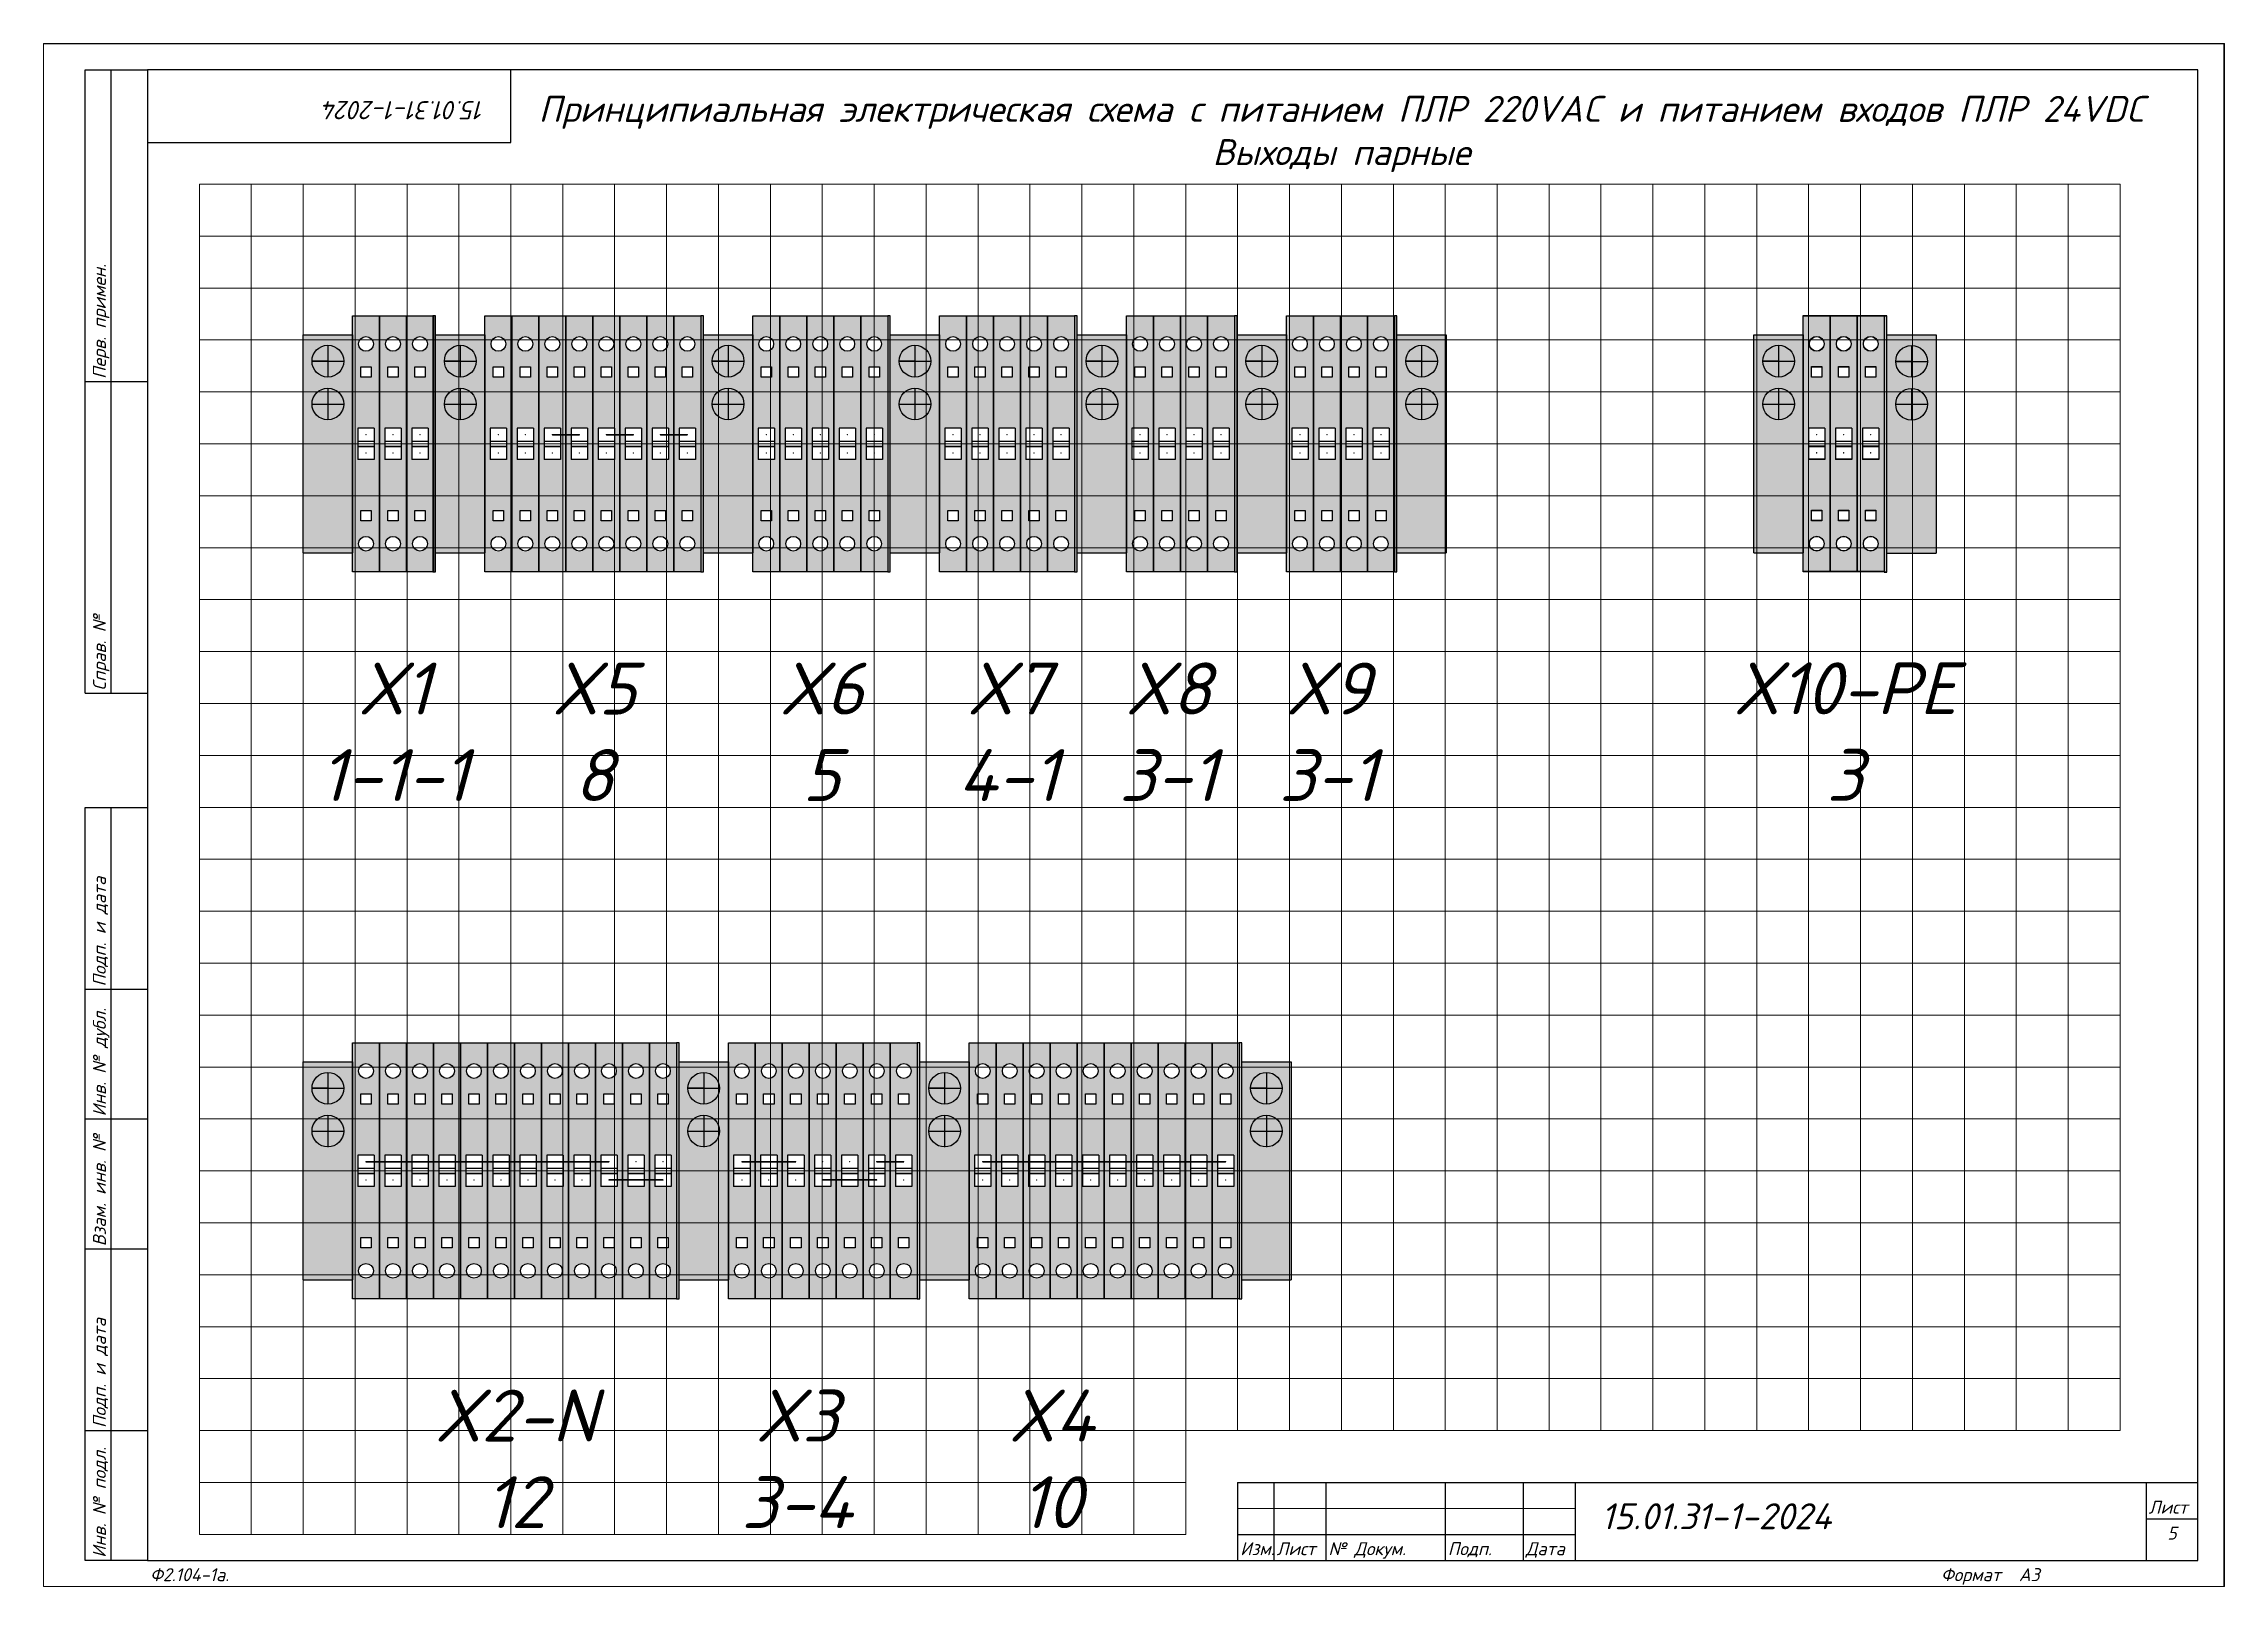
# Paper-space layout 'Эл5 (3)' of a CAD drawing. Header units: millimetres. Extents: x 0 to 420, y 0 to 297.
# The model-space entities are those that its viewports show. They can reach past a viewport. Long polylines and large blocks are cut down to what shows.
import ezdxf
from ezdxf.enums import TextEntityAlignment as Align

# ---------------------------------------------------------------- set-up
doc = ezdxf.new("R2010")
doc.units = ezdxf.units.MM
for name, color, linetype, lineweight in [('4', 4, 'Continuous', 15), ('Основная', 7, 'Continuous', 30), ('Перемычка', 6, 'Continuous', 140)]:
    doc.layers.add(name, color=color, linetype=linetype, lineweight=lineweight)
doc.layers.add('Привязки', color=2, linetype='Continuous', lineweight=0, plot=False, transparency=0.8)
doc.layers.add('размеры', color=3, linetype='Continuous')
doc.layers.add('рамка', color=253, linetype='Continuous', lineweight=5, transparency=0.8)
doc.styles.add('текст', font='isocpeui.ttf')

# ---------------------------------------------------------------- blocks, each defined once
blk = doc.blocks.new('*U110')
for p, q in [((8, 232), (8, 292)), ((8, 292), (20, 292)), ((13, 232), (13, 292)), ((90, 292), (90, 292)), ((90, 292), (90, 292)), ((90, 278), (90, 292)), ((90, 292), (90, 292)), ((90, 292), (90, 292)), ((90, 292), (90, 292)), ((20, 278), (90, 278)), ((8, 232), (20, 232)), ((8, 172), (8, 232)), ((13, 172), (13, 232)), ((8, 172), (20, 172)), ((8, 115), (8, 150)), ((8, 150), (20, 150)), ((13, 115), (13, 150)), ((8, 90), (8, 115)), ((8, 115), (20, 115)), ((13, 90), (13, 115)), ((8, 65), (8, 90)), ((8, 90), (20, 90)), ((13, 65), (13, 90)), ((8, 30), (8, 65)), ((8, 65), (20, 65)), ((13, 30), (13, 65)), ((8, 5), (8, 30)), ((8, 30), (20, 30)), ((13, 5), (13, 30)), ((230, 20), (415, 20)), ((230, 20), (230, 5)), ((237, 20), (237, 5)), ((247, 20), (247, 5)), ((270, 20), (270, 5)), ((285, 20), (285, 5)), ((295, 20), (295, 5)), ((405, 20), (405, 5)), ((415, 20), (415, 20)), ((415, 20), (415, 20)), ((405, 13), (415, 13)), ((230, 10), (295, 10)), ((20, 5), (8, 5)), ((230, 5), (295, 5)), ((415, 5), (415, 5)), ((415, 5), (415, 5)), ((415, 5), (415, 5)), ((415, 5), (415, 5)), ((415, 5), (415, 5)), ((415, 5), (415, 5)), ((415, 5), (415, 5))]:
    blk.add_line(p, q)
blk.add_lwpolyline([(20, 5), (415, 5), (415, 292), (20, 292)], close=True)
at = {"layer": '4'}
for p, q in [((230, 15), (295, 15)), ((415, 5), (415, 5)), ((415, 5), (415, 5)), ((415, 5), (415, 5)), ((415, 5), (415, 5)), ((415, 5), (415, 5)), ((415, 5), (415, 5)), ((415, 5), (415, 5)), ((415, 5), (415, 5)), ((415, 5), (415, 5))]:
    blk.add_line(p, q, dxfattribs=at)
at = {"layer": 'Привязки'}
blk.add_lwpolyline([(0, 0), (420, 0), (420, 297), (0, 297)], close=True, dxfattribs=at)
at = {"layer": 'рамка'}
blk.add_lwpolyline([(0, 297), (420, 297), (420, 0), (0, 0)], close=True, dxfattribs=at)
at = {"style": 'текст'}
for s, p in [('Перв. примен.', (12, 232.5)), ('Справ. №', (12, 172.5)), ('Подп. и дата', (12, 115.5)), ('Инв. № дубл.', (12, 90.5)), ('Взам. инв. №', (12, 65.5)), ('Подп. и дата', (12, 30.5)), ('Инв. № подл.', (12, 5.5))]:
    blk.add_text(s, height=2.5, rotation=90, dxfattribs=at).set_placement(p)
for s, height, p in [('Лист', 2.5, (405.5, 14)), ('Изм.', 2.5, (230.5, 6)), ('Лист', 2.5, (237.5, 6)), ('№ Докум.', 2.5, (247.5, 6)), ('Подп.', 2.5, (270.5, 6)), ('Дата', 2.5, (285.5, 6)), ('Ф2.104-1.', 0.005, (20, 4.99)), ('Разраб.', 0.0000135, (415, 5)), ('Пров.', 0.0000135, (415, 5)), ('Т.контр.', 0.0000135, (415, 5)), ('Н.контр.', 0.0000135, (415, 5)), ('Утв.', 0.0000135, (415, 5)), ('Лит.', 0.0000135, (415, 5)), ('Масса', 0.0000135, (415, 5)), ('Масштаб', 0.0000135, (415, 5)), ('Листов', 0.0000135, (415, 5)), ('Ф2.104-1а.', 2.5, (20.5, 1)), ('Формат', 2.5, (365.5, 1)), ('А3', 2.5, (380.5, 1)), ('А4', 0.025, (419.61, 0.01)), ('А2', 0.00833, (419.87, 0)), ('А1', 0.00625, (419.9, 0)), ('А0', 0.005, (419.92, 0))]:
    blk.add_text(s, height=height, dxfattribs=at).set_placement(p)
for tag, p, height in [('12', (90, 292), 0.00000373), ('13', (90, 292), 0.00000373), ('27', (90, 292), 0.00000522), ('29', (105, 249), 3.5), ('ИЗМ2', (230.5, 16), 2.5), ('ЛИСТИЗМ2', (237.5, 16), 2.5), ('№ДОКУМИЗМ2', (247.5, 16), 2.5), ('28', (415, 20), 0.0000438), ('ИЗМ1', (230.5, 11), 2.5), ('ЛИСТИЗМ1', (237.5, 11), 2.5), ('№ДОКУМИЗМ1', (247.5, 11), 2.5), ('ПОДПИЗМ1', (270.5, 11), 2.5), ('ДАТАИЗМ1', (285.5, 11), 2.5), ('ДАТАНКОНТР', (285.5, 11), 2.5), ('ОБОЗНАЧЕНИЕ', (300, 11), 5), ('ДАТАУТВ', (285.5, 6), 2.5), ('РАЗРАБ', (415, 5), 0.0000135), ('ЛИСТОВ', (415, 5), 0.0000135), ('ПРОВ', (415, 5), 0.0000135), ('ТКОНТР', (415, 5), 0.0000135), ('НКОНТР', (415, 5), 0.0000135), ('УТВ', (415, 5), 0.0000135), ('10', (415, 5), 0.0000135), ('11', (415, 5), 0.0000135), ('ПОДПИЗМ2', (415, 5), 0.0000135), ('ДАТАИЗМ2', (415, 5), 0.0000135), ('ИЗМ3', (415, 5), 0.0000135), ('ЛИСТИЗМ3', (415, 5), 0.0000135), ('№ДОКУМИЗМ3', (415, 5), 0.0000135), ('ПОДПИЗМ3', (415, 5), 0.0000135), ('ДАТАИЗМ3', (415, 5), 0.0000135), ('ИЗМ4', (415, 5), 0.0000135), ('ЛИСТИЗМ4', (415, 5), 0.0000135), ('№ДОКУМИЗМ4', (415, 5), 0.0000135), ('ПОДПИЗМ4', (415, 5), 0.0000135), ('ДАТАИЗМ4', (415, 5), 0.0000135), ('ДАТАРАЗРАБ', (415, 5), 0.0000135), ('ДАТАПРОВ', (415, 5), 0.0000135), ('ДАТАТКОНТР', (415, 5), 0.0000135)]:
    blk.add_attdef(tag, p, '', height=height, dxfattribs=at)
for tag, p, height, rotation in [('ОБОЗНАЧЕНИЕ-ВЕРХ', (85, 286), 3.5, 180), ('ПРИМЕНЯЕМОСТЬ', (19, 232.5), 2.5, 90), ('СПРАВ№', (19, 172.5), 2.5, 90), ('ДАТАУЧЁТАДУБЛ', (19, 115.5), 2.5, 90), ('ИНВ№ДУБЛ', (19, 90.5), 2.5, 90), ('ВЗАМИНВ№', (19, 65.5), 2.5, 90), ('ДАТАУЧЁТА', (19, 30.5), 2.5, 90), ('ИНВ№ПОДЛ', (19, 5.5), 2.5, 90)]:
    blk.add_attdef(tag, p, '', height=height, rotation=rotation, dxfattribs=at)
blk.add_attdef('30', text='', height=5, dxfattribs=at).set_placement((355, 34), align=Align.MIDDLE)
for tag, height, p in [('ЛИСТ', 2.5, (410, 9)), ('НАИМЕНОВАНИЕ1', 0.000027, (415, 5)), ('НАИМЕНОВАНИЕ2', 0.0000189, (415, 5)), ('НАИМЕНОВАНИЕ3', 0.0000189, (415, 5)), ('НАИМЕНОВАНИЕ4', 0.0000135, (415, 5)), ('МАССА', 0.0000189, (415, 5)), ('МАСШТАБ', 0.0000189, (415, 5)), ('МАТЕРИАЛ1', 0.0000135, (415, 5)), ('МАТЕРИАЛ2', 0.0000135, (415, 5)), ('МАТЕРИАЛ3', 0.0000135, (415, 5)), ('ПРЕДПРИЯТИЕ1', 0.0000189, (415, 5)), ('ПРЕДПРИЯТИЕ2', 0.0000189, (415, 5)), ('ПРЕДПРИЯТИЕ3', 0.0000189, (415, 5))]:
    blk.add_attdef(tag, text='', height=height, dxfattribs=at).set_placement(p, align=Align.CENTER)
for tag in ['ЛИТЕРА', 'ЛИТЕРА2', 'ЛИТЕРА3']:
    blk.add_attdef(tag, text='', height=0.0000135, dxfattribs=at).set_placement((415, 5), align=Align.RIGHT)
for tag in ['ИНДЕКС', 'ИНДЕКС2', 'ИНДЕКС3']:
    blk.add_attdef(tag, text='', height=0.0000135, dxfattribs=at).set_placement((415, 5), align=Align.TOP_LEFT)
blk = doc.blocks.new('КПИ 2-2.5')
at = {"layer": 'Основная'}
for p, q in [((0, -24.65), (0, 24.65)), ((0, 24.65), (5.2, 24.65)), ((5.2, 24.65), (5.2, -24.65)), ((2.6, 3), (1.025, 3)), ((1.025, 3), (1.025, 0)), ((1.025, 0.5), (4.175, 0.5)), ((1.025, 0.5), (4.175, 0.5)), ((1.025, 0), (1.025, -3)), ((4.175, 3), (2.6, 3)), ((4.175, 3), (4.175, 0)), ((4.175, 0), (4.175, -3)), ((4.175, -0.5), (1.025, -0.5)), ((1.025, -0.5), (4.175, -0.5)), ((2.6, -3), (1.025, -3)), ((4.175, -3), (2.6, -3)), ((5.2, -24.65), (0, -24.65))]:
    blk.add_line(p, q, dxfattribs=at)
for points in [[(1.6, 14.825), (3.6, 14.825), (3.6, 12.825), (1.6, 12.825)], [(1.6, -12.825), (3.6, -12.825), (3.6, -14.825), (1.6, -14.825)]]:
    blk.add_lwpolyline(points, close=True, dxfattribs=at)
for centre in [(2.6, 19.2375), (2.6, -19.2375)]:
    blk.add_circle(centre, 1.4187, dxfattribs=at)
blk = doc.blocks.new('КПИ 2-2.5 синяя')
at = {"layer": 'Основная', "true_color": 0x22346e}
h = blk.add_hatch(color=159, dxfattribs=at)
h.dxf.hatch_style = 1
h.paths.add_polyline_path([(5.2, 24.65), (0, 24.65), (0, -24.65), (5.2, -24.65)])
h.paths.add_polyline_path([(4.17, 3), (4.17, 0), (4.17, -3), (2.6, -3), (1.03, -3), (1.03, 0), (1.03, 3), (2.6, 3)], flags=16)
h.paths.add_polyline_path([(1.6, 12.82), (1.6, 14.82), (3.6, 14.82), (3.6, 12.82)], flags=16)
h.paths.add_polyline_path([(1.18, 19.24, -1), (4.02, 19.24, -1)], flags=16)
h.paths.add_polyline_path([(3.6, -12.82), (3.6, -14.82), (1.6, -14.82), (1.6, -12.82)], flags=16)
h.paths.add_polyline_path([(4.02, -19.24, -1), (1.18, -19.24, -1)], flags=16)
at = {"layer": 'Привязки'}
for centre in [(2.6, 1.75), (2.6, -1.75)]:
    blk.add_circle(centre, 0.00000908, dxfattribs=at)
for p in [(2.6, 1.75), (2.6, 1.75), (2.6, 1.75), (2.6, 1.75), (2.6, 1.75), (2.6, 1.75), (2.6, -1.75), (2.6, -1.75), (2.6, -1.75), (2.6, -1.75), (2.6, -1.75), (2.6, -1.75)]:
    blk.add_point(p, dxfattribs=at)
at = {"layer": 'Основная'}
blk.add_blockref('КПИ 2-2.5', (0, 0), dxfattribs=at)
blk = doc.blocks.new('КПИ 2-2.5 ЖЗ')
at = {"layer": 'Основная', "true_color": 0x939598}
h = blk.add_hatch(color=252, dxfattribs=at)
h.set_gradient(color1=(19, 103, 52), color2=(200, 201, 45), rotation=45, name='CYLINDER')
h.paths.add_polyline_path([(5.2, 24.65), (0, 24.65), (0, 0), (1.03, 0), (1.03, 3), (2.6, 3), (4.17, 3), (4.17, -3), (5.2, -3)])
h.paths.add_polyline_path([(1.6, 12.82), (1.6, 14.82), (3.6, 14.82), (3.6, 12.82)], flags=16)
edge = h.paths.add_edge_path(flags=16)
edge.add_arc((2.6, 19.24), 1.42, 0, 360)
at = {"layer": 'Основная'}
h = blk.add_hatch(color=256, dxfattribs=at)
h.set_gradient(color1=(200, 201, 45), color2=(19, 103, 52), rotation=45, name='CYLINDER')
h.paths.add_polyline_path([(5.2, 0), (4.17, 0), (4.17, -3), (2.6, -3), (1.03, -3), (1.03, 3), (0, 3), (0, -24.65), (5.2, -24.65)])
h.paths.add_polyline_path([(3.6, -12.82), (3.6, -14.82), (1.6, -14.82), (1.6, -12.82)], flags=16)
edge = h.paths.add_edge_path(flags=16)
edge.add_arc((2.6, -19.24), 1.42, 0, 360)
at = {"layer": 'Привязки'}
for centre in [(2.6, 1.75), (2.6, -1.75)]:
    blk.add_circle(centre, 0.00000908, dxfattribs=at)
for p in [(2.6, 1.75), (2.6, 1.75), (2.6, 1.75), (2.6, 1.75), (2.6, 1.75), (2.6, 1.75), (2.6, -1.75), (2.6, -1.75), (2.6, -1.75), (2.6, -1.75), (2.6, -1.75), (2.6, -1.75)]:
    blk.add_point(p, dxfattribs=at)
at = {"layer": 'Основная'}
blk.add_blockref('КПИ 2-2.5', (0, 0), dxfattribs=at)
blk = doc.blocks.new('Заглушка КПИ зеленая 1.5-2.5')
at = {"layer": 'Основная'}
h = blk.add_hatch(color=3, dxfattribs=at)
h.dxf.hatch_style = 1
h.paths.add_polyline_path([(2212.92, 559.35), (2213.42, 559.35), (2213.42, 608.65), (2212.92, 608.65)])
for p, q in [((2212.92, 608.65), (2212.92, 559.35)), ((2213.42, 608.65), (2212.92, 608.65)), ((2213.42, 559.35), (2213.42, 608.65)), ((2212.92, 559.35), (2213.42, 559.35))]:
    blk.add_line(p, q, dxfattribs=at)
blk = doc.blocks.new('Стопор на DIN')
at = {"layer": 'Основная', "true_color": 0x939598}
h = blk.add_hatch(color=252, dxfattribs=at)
h.dxf.hatch_style = 1
h.paths.add_polyline_path([(0, 21), (-9.5, 21), (-9.5, -21), (0, -21)])
at = {"layer": 'Основная'}
for p, q in [((-9.5, -21), (-9.5, 21)), ((-9.5, 21), (0, 21)), ((-4.75, 18.97), (-4.75, 12.87)), ((0, 21), (0, -21)), ((-4.75, 15.92), (-7.8, 15.92)), ((-7.8, 15.92), (-1.7, 15.92)), ((-4.75, 10.71), (-4.75, 4.6)), ((-7.8, 7.66), (-1.7, 7.66)), ((-9.5, -21), (0, -21))]:
    blk.add_line(p, q, dxfattribs=at)
for centre in [(-4.75, 15.92), (-4.75, 7.66)]:
    blk.add_circle(centre, 3.05, dxfattribs=at)
blk = doc.blocks.new('КПИ 2-2.5 серая')
at = {"layer": 'Основная', "true_color": 0x939598}
h = blk.add_hatch(color=252, dxfattribs=at)
h.dxf.hatch_style = 1
h.paths.add_polyline_path([(5.2, 24.65), (0, 24.65), (0, -24.65), (5.2, -24.65)])
h.paths.add_polyline_path([(4.17, 3), (4.17, 0), (4.17, -3), (2.6, -3), (1.03, -3), (1.03, 0), (1.03, 3), (2.6, 3)], flags=16)
h.paths.add_polyline_path([(1.6, 12.82), (1.6, 14.82), (3.6, 14.82), (3.6, 12.82)], flags=16)
h.paths.add_polyline_path([(1.18, 19.24, -1), (4.02, 19.24, -1)], flags=16)
h.paths.add_polyline_path([(3.6, -12.82), (3.6, -14.82), (1.6, -14.82), (1.6, -12.82)], flags=16)
h.paths.add_polyline_path([(4.02, -19.24, -1), (1.18, -19.24, -1)], flags=16)
at = {"layer": 'Привязки'}
blk.add_line((0, 0), (5.2, 0), dxfattribs=at)
for centre in [(2.6, 1.75), (2.6, -1.75)]:
    blk.add_circle(centre, 0.00000908, dxfattribs=at)
for p in [(2.6, 1.75), (2.6, 1.75), (2.6, 1.75), (2.6, 1.75), (2.6, 1.75), (2.6, 1.75), (2.6, -1.75), (2.6, -1.75), (2.6, -1.75), (2.6, -1.75), (2.6, -1.75), (2.6, -1.75)]:
    blk.add_point(p, dxfattribs=at)
at = {"layer": 'Основная'}
blk.add_blockref('КПИ 2-2.5', (0, 0), dxfattribs=at)
blk = doc.blocks.new('Заглушка КПИ серая 1.5-2.5')
at = {"layer": 'Основная', "true_color": 0x939598}
h = blk.add_hatch(color=252, dxfattribs=at)
h.dxf.hatch_style = 1
h.paths.add_polyline_path([(0, -24.65), (0.5, -24.65), (0.5, 24.65), (0, 24.65)])
at = {"layer": 'Основная'}
for p, q in [((0, 24.65), (0, -24.65)), ((0.5, 24.65), (0, 24.65)), ((0.5, -24.65), (0.5, 24.65)), ((0, -24.65), (0.5, -24.65))]:
    blk.add_line(p, q, dxfattribs=at)
blk = doc.blocks.new('Заглушка КПИ синяя 1.5-2.5')
at = {"layer": 'Основная'}
h = blk.add_hatch(color=5, dxfattribs=at)
h.dxf.hatch_style = 1
h.paths.add_polyline_path([(0, -24.65), (0.5, -24.65), (0.5, 24.65), (0, 24.65)])
for p, q in [((0, 24.65), (0, -24.65)), ((0.5, 24.65), (0, 24.65)), ((0.5, -24.65), (0.5, 24.65)), ((0, -24.65), (0.5, -24.65))]:
    blk.add_line(p, q, dxfattribs=at)

msp = doc.modelspace()

# ---------------------------------------------------------------- linework, layer by layer
at = {"layer": 'Перемычка'}
for p, q in [((12718, 521.75002), (12723.20001, 521.75002)), ((12728.40002, 521.75002), (12733.60001, 521.75001)), ((12738.80002, 521.75001), (12744.00001, 521.75001)), ((12682.10001, 381.74998), (12728.90002, 381.74999)), ((12728.90002, 378.24999), (12739.30002, 378.24999)), ((12754.50001, 381.75), (12764.90001, 381.74998)), ((12770.10002, 378.24999), (12780.50002, 378.24999)), ((12780.5, 381.74999), (12785.70002, 381.74999)), ((12800.90001, 381.74998), (12847.70002, 381.74999))]:
    msp.add_line(p, q, dxfattribs=at)
at = {"layer": 'Привязки'}
for p, q in [((12650, 570), (13020, 570)), ((12650, 310), (12650, 570)), ((12660, 570), (12660, 310)), ((12670, 570), (12670, 310)), ((12680, 570), (12680, 310)), ((12690, 570), (12690, 310)), ((12700, 570), (12700, 310)), ((12710, 570), (12710, 310)), ((12720, 570), (12720, 310)), ((12730, 570), (12730, 310)), ((12740, 570), (12740, 310)), ((12750, 570), (12750, 310)), ((12760, 570), (12760, 310)), ((12770, 570), (12770, 310)), ((12780, 570), (12780, 310)), ((12790, 570), (12790, 310)), ((12800, 570), (12800, 310)), ((12810, 570), (12810, 310)), ((12820, 570), (12820, 310)), ((12830, 570), (12830, 310)), ((12840, 570), (12840, 330)), ((12850, 570), (12850, 330)), ((12860, 570), (12860, 330)), ((12870, 570), (12870, 330)), ((12880, 570), (12880, 330)), ((12890, 570), (12890, 330)), ((12900, 570), (12900, 330)), ((12910, 570), (12910, 330)), ((12920, 570), (12920, 330)), ((12930, 570), (12930, 330)), ((12940, 570), (12940, 330)), ((12950, 570), (12950, 330)), ((12960, 570), (12960, 330)), ((12970, 570), (12970, 330)), ((12980, 570), (12980, 330)), ((12990, 570), (12990, 330)), ((13000, 570), (13000, 330)), ((13010, 570), (13010, 330)), ((13020, 570), (13020, 330)), ((12650, 560), (13020, 560)), ((12650, 550), (13020, 550)), ((12650, 540), (13020, 540)), ((12650, 530), (13020, 530)), ((12650, 520), (13020, 520)), ((12650, 510), (13020, 510)), ((12650, 500), (13020, 500)), ((12650, 490), (13020, 490)), ((12650, 480), (13020, 480)), ((12650, 470), (13020, 470)), ((12650, 460), (13020, 460)), ((12650, 450), (13020, 450)), ((12650, 440), (13020, 440)), ((12650, 430), (13020, 430)), ((12650, 420), (13020, 420)), ((12650, 410), (13020, 410)), ((12650, 400), (13020, 400)), ((12650, 390), (13020, 390)), ((12650, 380), (13020, 380)), ((12650, 370), (13020, 370)), ((12650, 360), (13020, 360)), ((12650, 350), (13020, 350)), ((12650, 340), (13020, 340)), ((12650, 330), (12840, 330)), ((13020, 330), (12840, 330)), ((12840, 330), (12840, 310)), ((12650, 320), (12840, 320)), ((12840, 310), (12650, 310))]:
    msp.add_line(p, q, dxfattribs=at)

# ---------------------------------------------------------------- block references
ref = msp.add_blockref('*U110', (12200, 300))
ref.add_attrib('ОБОЗНАЧЕНИЕ', '15.01.31-1-2024', (12500, 311), dxfattribs={"height": 5, "style": 'текст'})
ref.add_attrib('ОБОЗНАЧЕНИЕ-ВЕРХ', '15.01.31-1-2024', (12285, 586), dxfattribs={"height": 3.5, "rotation": 180, "style": 'текст'})
ref.add_attrib('НАИМЕНОВАНИЕ1', 'Система', dxfattribs={"height": 0.0000189, "style": 'текст'}).set_placement((12614.99954, 305.00017), align=Align.CENTER)
ref.add_attrib('НАИМЕНОВАНИЕ2', 'автоматического управления', dxfattribs={"height": 0.0000189, "style": 'текст'}).set_placement((12614.99954, 305.00014), align=Align.CENTER)
ref.add_attrib('НАИМЕНОВАНИЕ3', 'уровнем', dxfattribs={"height": 0.0000189, "style": 'текст'}).set_placement((12614.99954, 305.00011), align=Align.CENTER)
ref.add_attrib('РАЗРАБ', 'Соловьев И. П.', (12614.99909, 305.00014), dxfattribs={"height": 0.0000108, "style": 'текст'})
ref.add_attrib('ЛИСТОВ', '3', (12614.99992, 305.00009), dxfattribs={"height": 0.0000135, "style": 'текст'})
ref.add_attrib('ЛИСТ', '4', dxfattribs={"height": 2.5, "style": 'текст'}).set_placement((12610, 309), align=Align.CENTER)
ref.add_attrib('МАТЕРИАЛ2', 'Принципиальная электрическая схема', dxfattribs={"height": 0.0000135, "style": 'текст'}).set_placement((12614.99954, 305.00003), align=Align.CENTER)
ref.add_attrib('ПРЕДПРИЯТИЕ1', 'ФГБОУ ДПО "Институт', dxfattribs={"height": 0.0000108, "style": 'текст'}).set_placement((12614.99986, 305.00006), align=Align.CENTER)
ref.add_attrib('ПРЕДПРИЯТИЕ2', 'развития профессионального', dxfattribs={"height": 0.0000108, "style": 'текст'}).set_placement((12614.99986, 305.00003), align=Align.CENTER)
ref.add_attrib('ПРЕДПРИЯТИЕ3', 'образования"', dxfattribs={"height": 0.0000108, "style": 'текст'}).set_placement((12614.99986, 305.00001), align=Align.CENTER)
ref = msp.add_blockref('*U110', (12620, 300))
ref.add_attrib('ОБОЗНАЧЕНИЕ', '15.01.31-1-2024', (12920, 311), dxfattribs={"height": 5, "style": 'текст'})
ref.add_attrib('ОБОЗНАЧЕНИЕ-ВЕРХ', '15.01.31-1-2024', (12705, 586), dxfattribs={"height": 3.5, "rotation": 180, "style": 'текст'})
ref.add_attrib('НАИМЕНОВАНИЕ1', 'Система', dxfattribs={"height": 0.0000189, "style": 'текст'}).set_placement((13034.99954, 305.00017), align=Align.CENTER)
ref.add_attrib('НАИМЕНОВАНИЕ2', 'автоматического управления', dxfattribs={"height": 0.0000189, "style": 'текст'}).set_placement((13034.99954, 305.00014), align=Align.CENTER)
ref.add_attrib('НАИМЕНОВАНИЕ3', 'уровнем', dxfattribs={"height": 0.0000189, "style": 'текст'}).set_placement((13034.99954, 305.00011), align=Align.CENTER)
ref.add_attrib('РАЗРАБ', 'Соловьев И. П.', (13034.99909, 305.00014), dxfattribs={"height": 0.0000108, "style": 'текст'})
ref.add_attrib('ЛИСТОВ', '3', (13034.99992, 305.00009), dxfattribs={"height": 0.0000135, "style": 'текст'})
ref.add_attrib('ЛИСТ', '5', dxfattribs={"height": 2.5, "style": 'текст'}).set_placement((13030, 309), align=Align.CENTER)
ref.add_attrib('МАТЕРИАЛ2', 'Принципиальная электрическая схема', dxfattribs={"height": 0.0000135, "style": 'текст'}).set_placement((13034.99954, 305.00003), align=Align.CENTER)
ref.add_attrib('ПРЕДПРИЯТИЕ1', 'ФГБОУ ДПО "Институт', dxfattribs={"height": 0.0000108, "style": 'текст'}).set_placement((13034.99986, 305.00006), align=Align.CENTER)
ref.add_attrib('ПРЕДПРИЯТИЕ2', 'развития профессионального', dxfattribs={"height": 0.0000108, "style": 'текст'}).set_placement((13034.99986, 305.00003), align=Align.CENTER)
ref.add_attrib('ПРЕДПРИЯТИЕ3', 'образования"', dxfattribs={"height": 0.0000108, "style": 'текст'}).set_placement((13034.99986, 305.00001), align=Align.CENTER)
ref = msp.add_blockref('*U110', (13040, 300))
ref.add_attrib('ОБОЗНАЧЕНИЕ', '15.01.31-1-2024', (13340, 311), dxfattribs={"height": 5, "style": 'текст'})
ref.add_attrib('ОБОЗНАЧЕНИЕ-ВЕРХ', '15.01.31-1-2024', (13125, 586), dxfattribs={"height": 3.5, "rotation": 180, "style": 'текст'})
ref.add_attrib('НАИМЕНОВАНИЕ1', 'Система', dxfattribs={"height": 0.0000189, "style": 'текст'}).set_placement((13454.99954, 305.00017), align=Align.CENTER)
ref.add_attrib('НАИМЕНОВАНИЕ2', 'автоматического управления', dxfattribs={"height": 0.0000189, "style": 'текст'}).set_placement((13454.99954, 305.00014), align=Align.CENTER)
ref.add_attrib('НАИМЕНОВАНИЕ3', 'уровнем', dxfattribs={"height": 0.0000189, "style": 'текст'}).set_placement((13454.99954, 305.00011), align=Align.CENTER)
ref.add_attrib('РАЗРАБ', 'Соловьев И. П.', (13454.99909, 305.00014), dxfattribs={"height": 0.0000108, "style": 'текст'})
ref.add_attrib('ЛИСТОВ', '3', (13454.99992, 305.00009), dxfattribs={"height": 0.0000135, "style": 'текст'})
ref.add_attrib('ЛИСТ', '6', dxfattribs={"height": 2.5, "style": 'текст'}).set_placement((13450, 309), align=Align.CENTER)
ref.add_attrib('МАТЕРИАЛ2', 'Принципиальная электрическая схема', dxfattribs={"height": 0.0000135, "style": 'текст'}).set_placement((13454.99954, 305.00003), align=Align.CENTER)
ref.add_attrib('ПРЕДПРИЯТИЕ1', 'ФГБОУ ДПО "Институт', dxfattribs={"height": 0.0000108, "style": 'текст'}).set_placement((13454.99986, 305.00006), align=Align.CENTER)
ref.add_attrib('ПРЕДПРИЯТИЕ2', 'развития профессионального', dxfattribs={"height": 0.0000108, "style": 'текст'}).set_placement((13454.99986, 305.00003), align=Align.CENTER)
ref.add_attrib('ПРЕДПРИЯТИЕ3', 'образования"', dxfattribs={"height": 0.0000108, "style": 'текст'}).set_placement((13454.99986, 305.00001), align=Align.CENTER)
ref = msp.add_blockref('*U110', (12200, 3))
ref.add_attrib('ОБОЗНАЧЕНИЕ', '15.01.31-1-2024', (12500, 14), dxfattribs={"height": 5, "style": 'текст'})
ref.add_attrib('ОБОЗНАЧЕНИЕ-ВЕРХ', '15.01.31-1-2024', (12285, 289), dxfattribs={"height": 3.5, "rotation": 180, "style": 'текст'})
ref.add_attrib('НАИМЕНОВАНИЕ1', 'Система', dxfattribs={"height": 0.0000189, "style": 'текст'}).set_placement((12614.99954, 8.00017), align=Align.CENTER)
ref.add_attrib('НАИМЕНОВАНИЕ2', 'автоматического управления', dxfattribs={"height": 0.0000189, "style": 'текст'}).set_placement((12614.99954, 8.00014), align=Align.CENTER)
ref.add_attrib('НАИМЕНОВАНИЕ3', 'уровнем', dxfattribs={"height": 0.0000189, "style": 'текст'}).set_placement((12614.99954, 8.00011), align=Align.CENTER)
ref.add_attrib('РАЗРАБ', 'Соловьев И. П.', (12614.99909, 8.00014), dxfattribs={"height": 0.0000108, "style": 'текст'})
ref.add_attrib('ЛИСТОВ', '3', (12614.99992, 8.00009), dxfattribs={"height": 0.0000135, "style": 'текст'})
ref.add_attrib('ЛИСТ', '4', dxfattribs={"height": 2.5, "style": 'текст'}).set_placement((12610, 12), align=Align.CENTER)
ref.add_attrib('МАТЕРИАЛ2', 'Принципиальная электрическая схема', dxfattribs={"height": 0.0000135, "style": 'текст'}).set_placement((12614.99954, 8.00003), align=Align.CENTER)
ref.add_attrib('ПРЕДПРИЯТИЕ1', 'ФГБОУ ДПО "Институт', dxfattribs={"height": 0.0000108, "style": 'текст'}).set_placement((12614.99986, 8.00006), align=Align.CENTER)
ref.add_attrib('ПРЕДПРИЯТИЕ2', 'развития профессионального', dxfattribs={"height": 0.0000108, "style": 'текст'}).set_placement((12614.99986, 8.00003), align=Align.CENTER)
ref.add_attrib('ПРЕДПРИЯТИЕ3', 'образования"', dxfattribs={"height": 0.0000108, "style": 'текст'}).set_placement((12614.99986, 8.00001), align=Align.CENTER)
ref = msp.add_blockref('*U110', (12620, 3))
ref.add_attrib('ОБОЗНАЧЕНИЕ', '15.01.31-1-2024', (12920, 14), dxfattribs={"height": 5, "style": 'текст'})
ref.add_attrib('ОБОЗНАЧЕНИЕ-ВЕРХ', '15.01.31-1-2024', (12705, 289), dxfattribs={"height": 3.5, "rotation": 180, "style": 'текст'})
ref.add_attrib('НАИМЕНОВАНИЕ1', 'Система', dxfattribs={"height": 0.0000189, "style": 'текст'}).set_placement((13034.99954, 8.00017), align=Align.CENTER)
ref.add_attrib('НАИМЕНОВАНИЕ2', 'автоматического управления', dxfattribs={"height": 0.0000189, "style": 'текст'}).set_placement((13034.99954, 8.00014), align=Align.CENTER)
ref.add_attrib('НАИМЕНОВАНИЕ3', 'уровнем', dxfattribs={"height": 0.0000189, "style": 'текст'}).set_placement((13034.99954, 8.00011), align=Align.CENTER)
ref.add_attrib('РАЗРАБ', 'Соловьев И. П.', (13034.99909, 8.00014), dxfattribs={"height": 0.0000108, "style": 'текст'})
ref.add_attrib('ЛИСТОВ', '3', (13034.99992, 8.00009), dxfattribs={"height": 0.0000135, "style": 'текст'})
ref.add_attrib('ЛИСТ', '5', dxfattribs={"height": 2.5, "style": 'текст'}).set_placement((13030, 12), align=Align.CENTER)
ref.add_attrib('МАТЕРИАЛ2', 'Принципиальная электрическая схема', dxfattribs={"height": 0.0000135, "style": 'текст'}).set_placement((13034.99954, 8.00003), align=Align.CENTER)
ref.add_attrib('ПРЕДПРИЯТИЕ1', 'ФГБОУ ДПО "Институт', dxfattribs={"height": 0.0000108, "style": 'текст'}).set_placement((13034.99986, 8.00006), align=Align.CENTER)
ref.add_attrib('ПРЕДПРИЯТИЕ2', 'развития профессионального', dxfattribs={"height": 0.0000108, "style": 'текст'}).set_placement((13034.99986, 8.00003), align=Align.CENTER)
ref.add_attrib('ПРЕДПРИЯТИЕ3', 'образования"', dxfattribs={"height": 0.0000108, "style": 'текст'}).set_placement((13034.99986, 8.00001), align=Align.CENTER)
ref = msp.add_blockref('*U110', (13040, 3))
ref.add_attrib('ОБОЗНАЧЕНИЕ', '15.01.31-1-2024', (13340, 14), dxfattribs={"height": 5, "style": 'текст'})
ref.add_attrib('ОБОЗНАЧЕНИЕ-ВЕРХ', '15.01.31-1-2024', (13125, 289), dxfattribs={"height": 3.5, "rotation": 180, "style": 'текст'})
ref.add_attrib('НАИМЕНОВАНИЕ1', 'Система', dxfattribs={"height": 0.0000189, "style": 'текст'}).set_placement((13454.99954, 8.00017), align=Align.CENTER)
ref.add_attrib('НАИМЕНОВАНИЕ2', 'автоматического управления', dxfattribs={"height": 0.0000189, "style": 'текст'}).set_placement((13454.99954, 8.00014), align=Align.CENTER)
ref.add_attrib('НАИМЕНОВАНИЕ3', 'уровнем', dxfattribs={"height": 0.0000189, "style": 'текст'}).set_placement((13454.99954, 8.00011), align=Align.CENTER)
ref.add_attrib('РАЗРАБ', 'Соловьев И. П.', (13454.99909, 8.00014), dxfattribs={"height": 0.0000108, "style": 'текст'})
ref.add_attrib('ЛИСТОВ', '3', (13454.99992, 8.00009), dxfattribs={"height": 0.0000135, "style": 'текст'})
ref.add_attrib('ЛИСТ', '6', dxfattribs={"height": 2.5, "style": 'текст'}).set_placement((13450, 12), align=Align.CENTER)
ref.add_attrib('МАТЕРИАЛ2', 'Принципиальная электрическая схема', dxfattribs={"height": 0.0000135, "style": 'текст'}).set_placement((13454.99954, 8.00003), align=Align.CENTER)
ref.add_attrib('ПРЕДПРИЯТИЕ1', 'ФГБОУ ДПО "Институт', dxfattribs={"height": 0.0000108, "style": 'текст'}).set_placement((13454.99986, 8.00006), align=Align.CENTER)
ref.add_attrib('ПРЕДПРИЯТИЕ2', 'развития профессионального', dxfattribs={"height": 0.0000108, "style": 'текст'}).set_placement((13454.99986, 8.00003), align=Align.CENTER)
ref.add_attrib('ПРЕДПРИЯТИЕ3', 'образования"', dxfattribs={"height": 0.0000108, "style": 'текст'}).set_placement((13454.99986, 8.00001), align=Align.CENTER)
at = {"layer": 'Основная', "lineweight": -3}
for name, p in [('КПИ 2-2.5 синяя', (12684.7, 520)), ('КПИ 2-2.5 синяя', (12684.7, 520)), ('КПИ 2-2.5 ЖЗ', (12689.9, 520)), ('КПИ 2-2.5 ЖЗ', (12689.9, 520)), ('Заглушка КПИ зеленая 1.5-2.5', (10482.0765, -63.99999)), ('Заглушка КПИ зеленая 1.5-2.5', (10482.0765, -63.99999)), ('КПИ 2-2.5 синяя', (12813.4, 520)), ('КПИ 2-2.5 синяя', (12844.2, 519.99998)), ('КПИ 2-2.5 синяя', (12875, 520)), ('КПИ 2-2.5 ЖЗ', (12958.96783, 520.03828)), ('КПИ 2-2.5 ЖЗ', (12958.96783, 520.00001)), ('КПИ 2-2.5 ЖЗ', (12964.16783, 520.03828)), ('КПИ 2-2.5 ЖЗ', (12964.16783, 520.00001)), ('КПИ 2-2.5 ЖЗ', (12969.36783, 520.03828)), ('КПИ 2-2.5 ЖЗ', (12969.36783, 520.00001)), ('Заглушка КПИ зеленая 1.5-2.5', (10761.64433, -64)), ('Заглушка КПИ зеленая 1.5-2.5', (10761.64433, -64.03828)), ('Стопор на DIN', (12679.5, 520)), ('Стопор на DIN', (12705, 520)), ('Стопор на DIN', (12756.6, 520)), ('Стопор на DIN', (12792.6, 519.99998)), ('Стопор на DIN', (12828.6, 519.99998)), ('Стопор на DIN', (12859.4, 519.99996)), ('Стопор на DIN', (12890.2, 519.99998)), ('Стопор на DIN', (12958.96783, 520.00001)), ('Стопор на DIN', (12984.56783, 519.96172)), ('КПИ 2-2.5 синяя', (12679.5, 379.99998)), ('КПИ 2-2.5 синяя', (12684.7, 379.99998)), ('КПИ 2-2.5 синяя', (12689.9, 379.99998)), ('КПИ 2-2.5 синяя', (12695.1, 379.99998)), ('КПИ 2-2.5 синяя', (12700.3, 379.99998)), ('КПИ 2-2.5 синяя', (12705.5, 379.99998)), ('КПИ 2-2.5 синяя', (12710.7, 379.99998)), ('КПИ 2-2.5 синяя', (12715.9, 379.99998)), ('КПИ 2-2.5 синяя', (12721.1, 379.99998)), ('КПИ 2-2.5 синяя', (12726.3, 379.99998)), ('КПИ 2-2.5 синяя', (12731.5, 379.99998)), ('КПИ 2-2.5 синяя', (12736.7, 379.99998)), ('КПИ 2-2.5 синяя', (12767.5, 379.99998)), ('КПИ 2-2.5 синяя', (12772.7, 379.99998)), ('КПИ 2-2.5 синяя', (12777.9, 379.99998)), ('КПИ 2-2.5 синяя', (12783.1, 379.99998)), ('Стопор на DIN', (12679.5, 379.99998)), ('Стопор на DIN', (12751.9, 379.99998)), ('Стопор на DIN', (12798.3, 379.99998)), ('Стопор на DIN', (12860.3, 379.99998))]:
    msp.add_blockref(name, p, dxfattribs=at)
at = {"layer": 'Основная'}
for name, p in [('Заглушка КПИ серая 1.5-2.5', (12746.6, 520.00001)), ('Заглушка КПИ серая 1.5-2.5', (12782.6, 520)), ('Заглушка КПИ синяя 1.5-2.5', (12818.6, 520)), ('Заглушка КПИ синяя 1.5-2.5', (12849.4, 519.99998)), ('Заглушка КПИ синяя 1.5-2.5', (12880.2, 520.00001)), ('Заглушка КПИ синяя 1.5-2.5', (12741.9, 379.99998)), ('Заглушка КПИ синяя 1.5-2.5', (12788.3, 379.99998)), ('Заглушка КПИ серая 1.5-2.5', (12850.3, 379.99998))]:
    msp.add_blockref(name, p, dxfattribs=at)
at = {"layer": 'размеры'}
for p in [(12679.5, 520), (12705, 520.00001), (12710.2, 520.00001), (12715.4, 520.00001), (12720.6, 520.00001), (12725.8, 520.00001), (12731, 520.00001), (12736.2, 520.00001), (12741.4, 520.00001), (12756.6, 519.99999), (12761.8, 519.99999), (12767, 519.99999), (12772.2, 519.99999), (12777.4, 520), (12792.6, 519.99999), (12797.8, 519.99999), (12803, 519.99999), (12808.2, 519.99999), (12828.6, 519.99997), (12833.8, 519.99997), (12839, 519.99997), (12859.4, 519.99999), (12864.6, 519.99999), (12869.8, 519.99999), (12751.9, 379.99998), (12757.1, 379.99998), (12762.3, 379.99998), (12798.3, 379.99998), (12803.5, 379.99998), (12808.7, 379.99998), (12813.9, 379.99998), (12819.1, 379.99998), (12824.3, 379.99998), (12829.5, 379.99998), (12834.7, 379.99998), (12839.9, 379.99998), (12845.1, 379.99998)]:
    msp.add_blockref('КПИ 2-2.5 серая', p, dxfattribs=at)

# ---------------------------------------------------------------- texts
at = {"layer": 'Основная', "attachment_point": 2, "style": 'текст'}
for s, width, heights, insert, char_height in [('Принципиальная электрическая схема с питанием ПЛР 220VAC и питанием входов ПЛР 24VDC\\PВыходы парные', 333.9398066, [15.99579], (12870.0001, 586.99998), 5), ('X1\\P1-1-1', 16, [0], (12687.5, 477.88157), 10), ('X5\\P8', 16, [0], (12726, 477.88157), 10), ('X6\\P5', 16, [0], (12769.8, 477.88156), 10), ('X7\\P4-1', 16, [0], (12805.8, 477.88156), 10), ('X8\\P3-1', 16, [0], (12836.6, 477.88154), 10), ('X9\\P3-1', 16, [0], (12867.4, 477.88156), 10), ('X10-PE\\P3', 16, [0], (12966.96783, 477.91985), 10), ('X2-N\\P12', 16, [0], (12710.9, 337.88155), 10), ('X3\\P3-4', 16, [0], (12765.1, 337.88155), 10), ('X4\\P10', 16, [0], (12814.1, 337.88155), 10)]:
    msp.add_mtext_dynamic_manual_height_columns(s, width=width, gutter_width=200, heights=heights, dxfattribs=dict(at, insert=insert, char_height=char_height))

psp = doc.layouts.new('Эл5 (3)')

# ---------------------------------------------------------------- viewports
at = {"layer": 'Основная', "view_target_point": (10397.19296, 3616.94449)}
psp.add_viewport(center=(210, 148.5), size=(420, 297), view_center_point=(2432.85066, -3168.41365), view_height=297.0616847, dxfattribs=at)

doc.saveas('drawing.dxf')
